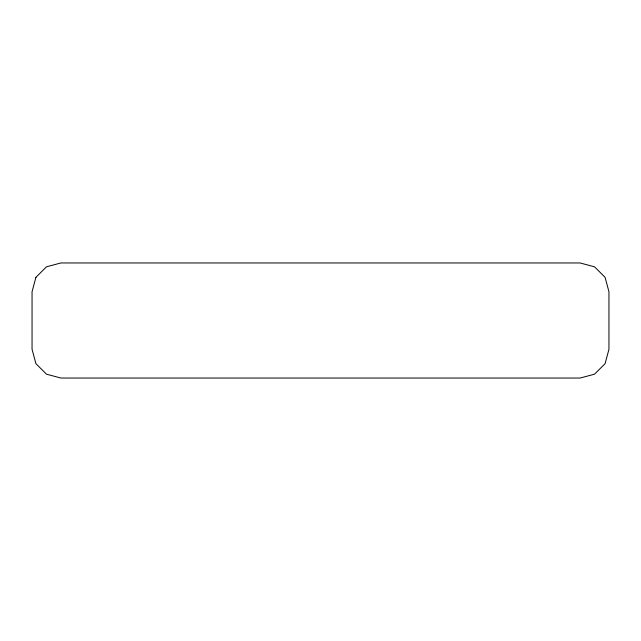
<?xml version="1.0" encoding="UTF-8"?>
<svg xmlns="http://www.w3.org/2000/svg" width="641" height="641" viewBox="0 0 641 641"><rect width="100%" height="100%" fill="white"/><g stroke="black" fill="none" stroke-linecap="round" stroke-linejoin="round"><path stroke-width="0.96" d="M35.912 277.345L32.05 291.727L32.05 349.273L35.912 363.655L46.473 374.184L60.895 378.038L580.105 378.038L594.528 374.184L605.088 363.655L608.95 349.273L608.95 291.727L605.088 277.345L594.528 266.816L580.105 262.962L60.895 262.962L46.473 266.816L35.912 277.345"/></g></svg>
